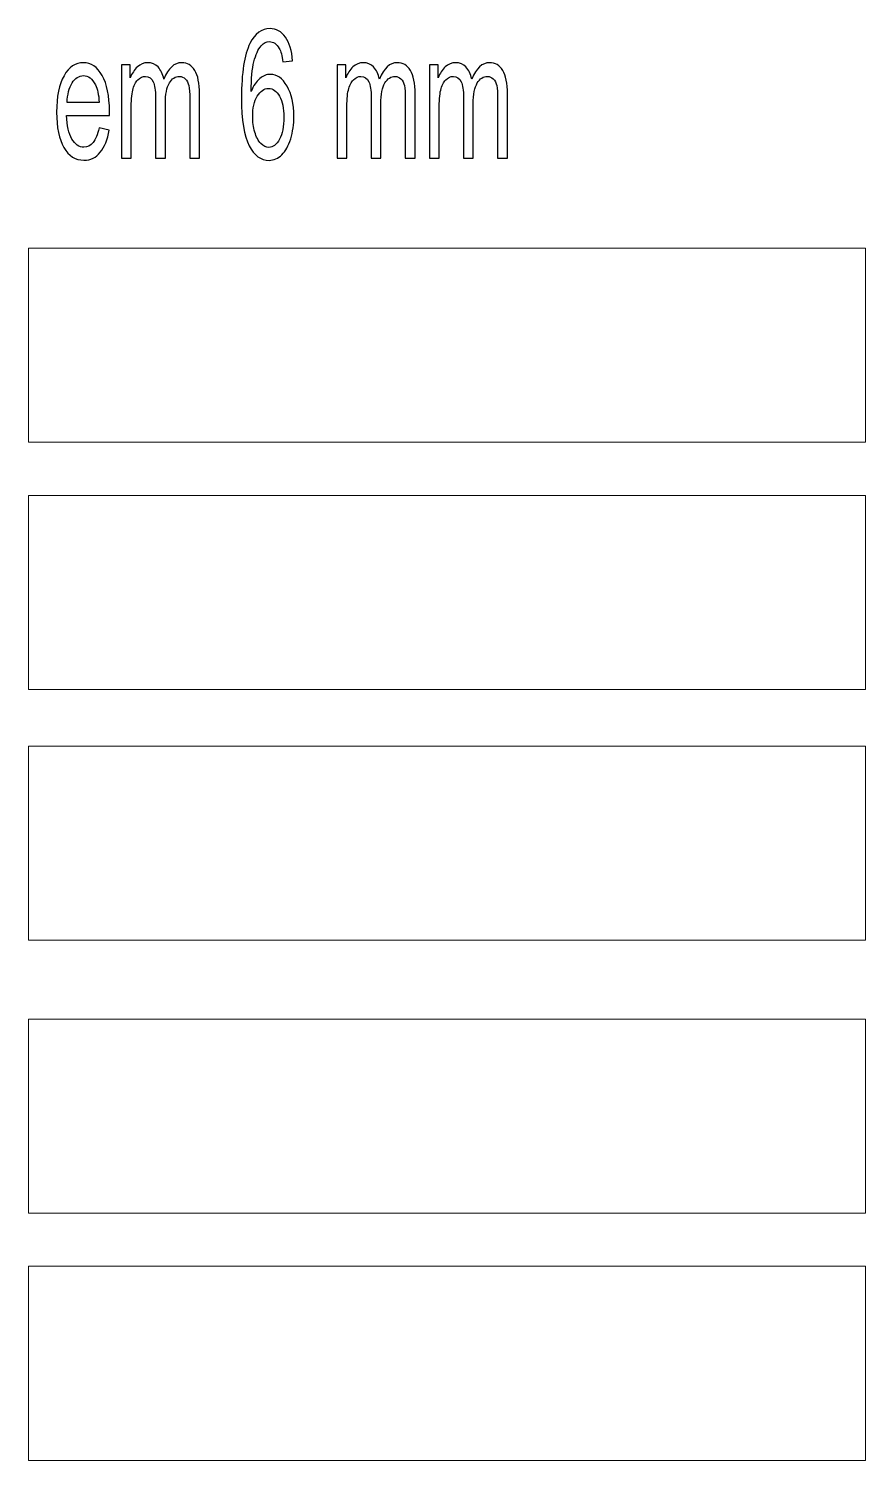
# Model space of a CAD drawing. Header units: millimetres. Extents: x -2444 to 3336, y -980 to 1690.
# Drawn here: x -1240 to -1004.1, y -727 to -323.4 of the extents above; entities that cross this region are included whole.
import ezdxf

# ---------------------------------------------------------------- set-up
doc = ezdxf.new("R2010")
doc.units = ezdxf.units.MM
doc.header["$MEASUREMENT"] = 0
doc.layers.add('Camada 1', color=7, linetype='Continuous')

msp = doc.modelspace()

# ---------------------------------------------------------------- linework, layer by layer
at = {"layer": 'Camada 1', "color": 250, "lineweight": 9}
for points in [[(-1240, -439.9999), (-1004.0684, -439.9999), (-1004.0684, -385.2949), (-1240, -385.2949), (-1240, -439.9999)], [(-1240, -509.705), (-1004.0684, -509.705), (-1004.0684, -455), (-1240, -455), (-1240, -509.705)], [(-1240, -580.3528), (-1004.0684, -580.3528), (-1004.0684, -525.6478), (-1240, -525.6478), (-1240, -580.3528)], [(-1240, -657.3141), (-1004.0684, -657.3141), (-1004.0684, -602.6091), (-1240, -602.6091), (-1240, -657.3141)], [(-1240, -727.0192), (-1004.0684, -727.0192), (-1004.0684, -672.3142), (-1240, -672.3142), (-1240, -727.0192)]]:
    msp.add_lwpolyline(points, close=True, dxfattribs=at)
at = {"layer": 'Camada 1', "color": 250}
for points, knots in [([(-1165.5748, -332.4084), (-1165.5748, -332.4084), (-1168.2941, -332.764), (-1168.2941, -332.764), (-1168.2941, -332.764), (-1168.539, -331.0114), (-1168.888, -329.7329), (-1169.3412, -328.9371), (-1169.3412, -328.9371), (-1170.0862, -327.6586), (-1171.0082, -327.0236), (-1172.1022, -327.0236), (-1172.1022, -327.0236), (-1172.9826, -327.0236), (-1173.764, -327.4216), (-1174.436, -328.2174), (-1174.436, -328.2174), (-1175.3008, -329.2419), (-1175.978, -330.732), (-1176.4833, -332.6962), (-1176.4833, -332.6962), (-1176.9834, -334.6689), (-1177.2439, -337.4714), (-1177.2647, -341.1036), (-1177.2647, -341.1036), (-1176.6031, -339.4695), (-1175.7905, -338.2503), (-1174.832, -337.4629), (-1174.832, -337.4629), (-1173.8734, -336.6671), (-1172.8732, -336.2691), (-1171.8209, -336.2691), (-1171.8209, -336.2691), (-1169.9872, -336.2691), (-1168.4244, -337.3698), (-1167.1325, -339.5626), (-1167.1325, -339.5626), (-1165.8457, -341.7555), (-1165.1998, -344.5833), (-1165.1998, -348.0631), (-1165.1998, -348.0631), (-1165.1998, -350.3491), (-1165.5019, -352.4657), (-1166.1062, -354.43), (-1166.1062, -354.43), (-1166.7157, -356.3942), (-1167.544, -357.8928), (-1168.6067, -358.9342), (-1168.6067, -358.9342), (-1169.6642, -359.9756), (-1170.8676, -360.5005), (-1172.2116, -360.5005), (-1172.2116, -360.5005), (-1174.4985, -360.5005), (-1176.3687, -359.1289), (-1177.8169, -356.3942), (-1177.8169, -356.3942), (-1179.2599, -353.6595), (-1179.984, -349.1468), (-1179.984, -342.8646), (-1179.984, -342.8646), (-1179.984, -335.8373), (-1179.1818, -330.7235), (-1177.5825, -327.5316), (-1177.5825, -327.5316), (-1176.1864, -324.7546), (-1174.3058, -323.3661), (-1171.9355, -323.3661), (-1171.9355, -323.3661), (-1170.1747, -323.3661), (-1168.7265, -324.1704), (-1167.6013, -325.7706), (-1167.6013, -325.7706), (-1166.4761, -327.3708), (-1165.7988, -329.5805), (-1165.5748, -332.4084)], [0, 0, 0, 0, 0.05, 0.05, 0.05, 0.05, 0.1, 0.1, 0.1, 0.1, 0.15, 0.15, 0.15, 0.15, 0.2, 0.2, 0.2, 0.2, 0.25, 0.25, 0.25, 0.25, 0.3, 0.3, 0.3, 0.3, 0.35, 0.35, 0.35, 0.35, 0.4, 0.4, 0.4, 0.4, 0.45, 0.45, 0.45, 0.45, 0.5, 0.5, 0.5, 0.5, 0.55, 0.55, 0.55, 0.55, 0.6, 0.6, 0.6, 0.6, 0.65, 0.65, 0.65, 0.65, 0.7, 0.7, 0.7, 0.7, 0.75, 0.75, 0.75, 0.75, 0.8, 0.8, 0.8, 0.8, 0.85, 0.85, 0.85, 0.85, 0.9, 0.9, 0.9, 0.9, 1, 1, 1, 1]), ([(-1220.1485, -351.3566), (-1220.1485, -351.3566), (-1217.3042, -351.9662), (-1217.3042, -351.9662), (-1217.3042, -351.9662), (-1217.7469, -354.6501), (-1218.5752, -356.7413), (-1219.7838, -358.223), (-1219.7838, -358.223), (-1220.9924, -359.7046), (-1222.5344, -360.4497), (-1224.415, -360.4497), (-1224.415, -360.4497), (-1226.7801, -360.4497), (-1228.6554, -359.2644), (-1230.0412, -356.8937), (-1230.0412, -356.8937), (-1231.4268, -354.5316), (-1232.1197, -351.2042), (-1232.1197, -346.9286), (-1232.1197, -346.9286), (-1232.1197, -342.509), (-1231.4216, -339.0716), (-1230.0203, -336.6332), (-1230.0203, -336.6332), (-1228.619, -334.1864), (-1226.8009, -332.9672), (-1224.5661, -332.9672), (-1224.5661, -332.9672), (-1222.4041, -332.9672), (-1220.6382, -334.161), (-1219.2681, -336.557), (-1219.2681, -336.557), (-1217.898, -338.953), (-1217.2104, -342.3227), (-1217.2104, -346.6661), (-1217.2104, -346.6661), (-1217.2104, -346.9286), (-1217.2156, -347.3265), (-1217.226, -347.8514), (-1217.226, -347.8514), (-1217.226, -347.8514), (-1229.3066, -347.8514), (-1229.3066, -347.8514), (-1229.3066, -347.8514), (-1229.2024, -350.7385), (-1228.7023, -352.9568), (-1227.7959, -354.4892), (-1227.7959, -354.4892), (-1226.8946, -356.0217), (-1225.7642, -356.7921), (-1224.415, -356.7921), (-1224.415, -356.7921), (-1223.4096, -356.7921), (-1222.55, -356.3603), (-1221.8415, -355.4967), (-1221.8415, -355.4967), (-1221.1278, -354.6332), (-1220.5652, -353.2531), (-1220.1485, -351.3566)], [0, 0, 0, 0, 0.0625, 0.0625, 0.0625, 0.0625, 0.125, 0.125, 0.125, 0.125, 0.1875, 0.1875, 0.1875, 0.1875, 0.25, 0.25, 0.25, 0.25, 0.3125, 0.3125, 0.3125, 0.3125, 0.375, 0.375, 0.375, 0.375, 0.4375, 0.4375, 0.4375, 0.4375, 0.5, 0.5, 0.5, 0.5, 0.5625, 0.5625, 0.5625, 0.5625, 0.625, 0.625, 0.625, 0.625, 0.6875, 0.6875, 0.6875, 0.6875, 0.75, 0.75, 0.75, 0.75, 0.8125, 0.8125, 0.8125, 0.8125, 0.875, 0.875, 0.875, 0.875, 1, 1, 1, 1]), ([(-1213.8295, -359.8909), (-1213.8295, -359.8909), (-1213.8295, -333.526), (-1213.8295, -333.526), (-1213.8295, -333.526), (-1213.8295, -333.526), (-1211.3602, -333.526), (-1211.3602, -333.526), (-1211.3602, -333.526), (-1211.3602, -333.526), (-1211.3602, -337.2513), (-1211.3602, -337.2513), (-1211.3602, -337.2513), (-1210.8549, -335.9643), (-1210.1777, -334.9229), (-1209.3338, -334.144), (-1209.3338, -334.144), (-1208.4899, -333.3566), (-1207.5313, -332.9672), (-1206.453, -332.9672), (-1206.453, -332.9672), (-1205.2548, -332.9672), (-1204.2703, -333.3736), (-1203.5045, -334.1779), (-1203.5045, -334.1779), (-1202.7387, -334.9907), (-1202.1969, -336.1167), (-1201.8844, -337.573), (-1201.8844, -337.573), (-1200.5924, -334.4996), (-1198.9202, -332.9672), (-1196.8573, -332.9672), (-1196.8573, -332.9672), (-1195.2424, -332.9672), (-1193.9973, -333.6868), (-1193.1326, -335.1346), (-1193.1326, -335.1346), (-1192.2626, -336.5824), (-1191.825, -338.8091), (-1191.825, -341.8147), (-1191.825, -341.8147), (-1191.825, -341.8147), (-1191.825, -359.8909), (-1191.825, -359.8909), (-1191.825, -359.8909), (-1191.825, -359.8909), (-1194.5755, -359.8909), (-1194.5755, -359.8909), (-1194.5755, -359.8909), (-1194.5755, -359.8909), (-1194.5755, -343.2964), (-1194.5755, -343.2964), (-1194.5755, -343.2964), (-1194.5755, -341.5184), (-1194.6693, -340.2315), (-1194.8464, -339.4441), (-1194.8464, -339.4441), (-1195.0236, -338.6567), (-1195.3465, -338.0302), (-1195.8206, -337.5476), (-1195.8206, -337.5476), (-1196.2894, -337.065), (-1196.8416, -336.8279), (-1197.472, -336.8279), (-1197.472, -336.8279), (-1198.618, -336.8279), (-1199.5661, -337.446), (-1200.3215, -338.6736), (-1200.3215, -338.6736), (-1201.0769, -339.9098), (-1201.4519, -341.8825), (-1201.4519, -344.5918), (-1201.4519, -344.5918), (-1201.4519, -344.5918), (-1201.4519, -359.8909), (-1201.4519, -359.8909), (-1201.4519, -359.8909), (-1201.4519, -359.8909), (-1204.2025, -359.8909), (-1204.2025, -359.8909), (-1204.2025, -359.8909), (-1204.2025, -359.8909), (-1204.2025, -342.7799), (-1204.2025, -342.7799), (-1204.2025, -342.7799), (-1204.2025, -340.7988), (-1204.4266, -339.3086), (-1204.8745, -338.318), (-1204.8745, -338.318), (-1205.3225, -337.3275), (-1206.0571, -336.8279), (-1207.0729, -336.8279), (-1207.0729, -336.8279), (-1207.8439, -336.8279), (-1208.5576, -337.1581), (-1209.2139, -337.8185), (-1209.2139, -337.8185), (-1209.8703, -338.4789), (-1210.3444, -339.4441), (-1210.6413, -340.7226), (-1210.6413, -340.7226), (-1210.933, -341.9925), (-1211.0789, -343.8298), (-1211.0789, -346.2258), (-1211.0789, -346.2258), (-1211.0789, -346.2258), (-1211.0789, -359.8909), (-1211.0789, -359.8909), (-1211.0789, -359.8909), (-1211.0789, -359.8909), (-1213.8295, -359.8909), (-1213.8295, -359.8909)], [0, 0, 0, 0, 0.03448276, 0.03448276, 0.03448276, 0.03448276, 0.06896552, 0.06896552, 0.06896552, 0.06896552, 0.10344828, 0.10344828, 0.10344828, 0.10344828, 0.13793103, 0.13793103, 0.13793103, 0.13793103, 0.17241379, 0.17241379, 0.17241379, 0.17241379, 0.20689655, 0.20689655, 0.20689655, 0.20689655, 0.24137931, 0.24137931, 0.24137931, 0.24137931, 0.27586207, 0.27586207, 0.27586207, 0.27586207, 0.31034483, 0.31034483, 0.31034483, 0.31034483, 0.34482759, 0.34482759, 0.34482759, 0.34482759, 0.37931034, 0.37931034, 0.37931034, 0.37931034, 0.4137931, 0.4137931, 0.4137931, 0.4137931, 0.44827586, 0.44827586, 0.44827586, 0.44827586, 0.48275862, 0.48275862, 0.48275862, 0.48275862, 0.51724138, 0.51724138, 0.51724138, 0.51724138, 0.55172414, 0.55172414, 0.55172414, 0.55172414, 0.5862069, 0.5862069, 0.5862069, 0.5862069, 0.62068966, 0.62068966, 0.62068966, 0.62068966, 0.65517241, 0.65517241, 0.65517241, 0.65517241, 0.68965517, 0.68965517, 0.68965517, 0.68965517, 0.72413793, 0.72413793, 0.72413793, 0.72413793, 0.75862069, 0.75862069, 0.75862069, 0.75862069, 0.79310345, 0.79310345, 0.79310345, 0.79310345, 0.82758621, 0.82758621, 0.82758621, 0.82758621, 0.86206897, 0.86206897, 0.86206897, 0.86206897, 0.89655172, 0.89655172, 0.89655172, 0.89655172, 0.93103448, 0.93103448, 0.93103448, 0.93103448, 1, 1, 1, 1]), ([(-1153.041, -359.8909), (-1153.041, -359.8909), (-1153.041, -333.526), (-1153.041, -333.526), (-1153.041, -333.526), (-1153.041, -333.526), (-1150.5718, -333.526), (-1150.5718, -333.526), (-1150.5718, -333.526), (-1150.5718, -333.526), (-1150.5718, -337.2513), (-1150.5718, -337.2513), (-1150.5718, -337.2513), (-1150.0664, -335.9643), (-1149.3893, -334.9229), (-1148.5453, -334.144), (-1148.5453, -334.144), (-1147.7014, -333.3566), (-1146.7428, -332.9672), (-1145.6645, -332.9672), (-1145.6645, -332.9672), (-1144.4663, -332.9672), (-1143.4818, -333.3736), (-1142.716, -334.1779), (-1142.716, -334.1779), (-1141.9502, -334.9907), (-1141.4085, -336.1167), (-1141.0959, -337.573), (-1141.0959, -337.573), (-1139.8039, -334.4996), (-1138.1318, -332.9672), (-1136.0688, -332.9672), (-1136.0688, -332.9672), (-1134.4539, -332.9672), (-1133.2089, -333.6868), (-1132.3441, -335.1346), (-1132.3441, -335.1346), (-1131.4741, -336.5824), (-1131.0365, -338.8091), (-1131.0365, -341.8147), (-1131.0365, -341.8147), (-1131.0365, -341.8147), (-1131.0365, -359.8909), (-1131.0365, -359.8909), (-1131.0365, -359.8909), (-1131.0365, -359.8909), (-1133.7871, -359.8909), (-1133.7871, -359.8909), (-1133.7871, -359.8909), (-1133.7871, -359.8909), (-1133.7871, -343.2964), (-1133.7871, -343.2964), (-1133.7871, -343.2964), (-1133.7871, -341.5184), (-1133.8808, -340.2315), (-1134.058, -339.4441), (-1134.058, -339.4441), (-1134.2351, -338.6567), (-1134.5581, -338.0302), (-1135.0322, -337.5476), (-1135.0322, -337.5476), (-1135.501, -337.065), (-1136.0532, -336.8279), (-1136.6835, -336.8279), (-1136.6835, -336.8279), (-1137.8296, -336.8279), (-1138.7777, -337.446), (-1139.5331, -338.6736), (-1139.5331, -338.6736), (-1140.2884, -339.9098), (-1140.6635, -341.8825), (-1140.6635, -344.5918), (-1140.6635, -344.5918), (-1140.6635, -344.5918), (-1140.6635, -359.8909), (-1140.6635, -359.8909), (-1140.6635, -359.8909), (-1140.6635, -359.8909), (-1143.4141, -359.8909), (-1143.4141, -359.8909), (-1143.4141, -359.8909), (-1143.4141, -359.8909), (-1143.4141, -342.7799), (-1143.4141, -342.7799), (-1143.4141, -342.7799), (-1143.4141, -340.7988), (-1143.6381, -339.3086), (-1144.0861, -338.318), (-1144.0861, -338.318), (-1144.5341, -337.3275), (-1145.2686, -336.8279), (-1146.2845, -336.8279), (-1146.2845, -336.8279), (-1147.0554, -336.8279), (-1147.7691, -337.1581), (-1148.4255, -337.8185), (-1148.4255, -337.8185), (-1149.0819, -338.4789), (-1149.5559, -339.4441), (-1149.8529, -340.7226), (-1149.8529, -340.7226), (-1150.1446, -341.9925), (-1150.2905, -343.8298), (-1150.2905, -346.2258), (-1150.2905, -346.2258), (-1150.2905, -346.2258), (-1150.2905, -359.8909), (-1150.2905, -359.8909), (-1150.2905, -359.8909), (-1150.2905, -359.8909), (-1153.041, -359.8909), (-1153.041, -359.8909)], [0, 0, 0, 0, 0.03448276, 0.03448276, 0.03448276, 0.03448276, 0.06896552, 0.06896552, 0.06896552, 0.06896552, 0.10344828, 0.10344828, 0.10344828, 0.10344828, 0.13793103, 0.13793103, 0.13793103, 0.13793103, 0.17241379, 0.17241379, 0.17241379, 0.17241379, 0.20689655, 0.20689655, 0.20689655, 0.20689655, 0.24137931, 0.24137931, 0.24137931, 0.24137931, 0.27586207, 0.27586207, 0.27586207, 0.27586207, 0.31034483, 0.31034483, 0.31034483, 0.31034483, 0.34482759, 0.34482759, 0.34482759, 0.34482759, 0.37931034, 0.37931034, 0.37931034, 0.37931034, 0.4137931, 0.4137931, 0.4137931, 0.4137931, 0.44827586, 0.44827586, 0.44827586, 0.44827586, 0.48275862, 0.48275862, 0.48275862, 0.48275862, 0.51724138, 0.51724138, 0.51724138, 0.51724138, 0.55172414, 0.55172414, 0.55172414, 0.55172414, 0.5862069, 0.5862069, 0.5862069, 0.5862069, 0.62068966, 0.62068966, 0.62068966, 0.62068966, 0.65517241, 0.65517241, 0.65517241, 0.65517241, 0.68965517, 0.68965517, 0.68965517, 0.68965517, 0.72413793, 0.72413793, 0.72413793, 0.72413793, 0.75862069, 0.75862069, 0.75862069, 0.75862069, 0.79310345, 0.79310345, 0.79310345, 0.79310345, 0.82758621, 0.82758621, 0.82758621, 0.82758621, 0.86206897, 0.86206897, 0.86206897, 0.86206897, 0.89655172, 0.89655172, 0.89655172, 0.89655172, 0.93103448, 0.93103448, 0.93103448, 0.93103448, 1, 1, 1, 1]), ([(-1127.0044, -359.8909), (-1127.0044, -359.8909), (-1127.0044, -333.526), (-1127.0044, -333.526), (-1127.0044, -333.526), (-1127.0044, -333.526), (-1124.5352, -333.526), (-1124.5352, -333.526), (-1124.5352, -333.526), (-1124.5352, -333.526), (-1124.5352, -337.2513), (-1124.5352, -337.2513), (-1124.5352, -337.2513), (-1124.0299, -335.9643), (-1123.3527, -334.9229), (-1122.5088, -334.144), (-1122.5088, -334.144), (-1121.6648, -333.3566), (-1120.7063, -332.9672), (-1119.628, -332.9672), (-1119.628, -332.9672), (-1118.4298, -332.9672), (-1117.4452, -333.3736), (-1116.6795, -334.1779), (-1116.6795, -334.1779), (-1115.9137, -334.9907), (-1115.3719, -336.1167), (-1115.0593, -337.573), (-1115.0593, -337.573), (-1113.7674, -334.4996), (-1112.0952, -332.9672), (-1110.0322, -332.9672), (-1110.0322, -332.9672), (-1108.4174, -332.9672), (-1107.1723, -333.6868), (-1106.3075, -335.1346), (-1106.3075, -335.1346), (-1105.4376, -336.5824), (-1105, -338.8091), (-1105, -341.8147), (-1105, -341.8147), (-1105, -341.8147), (-1105, -359.8909), (-1105, -359.8909), (-1105, -359.8909), (-1105, -359.8909), (-1107.7505, -359.8909), (-1107.7505, -359.8909), (-1107.7505, -359.8909), (-1107.7505, -359.8909), (-1107.7505, -343.2964), (-1107.7505, -343.2964), (-1107.7505, -343.2964), (-1107.7505, -341.5184), (-1107.8443, -340.2315), (-1108.0214, -339.4441), (-1108.0214, -339.4441), (-1108.1986, -338.6567), (-1108.5215, -338.0302), (-1108.9956, -337.5476), (-1108.9956, -337.5476), (-1109.4644, -337.065), (-1110.0166, -336.8279), (-1110.647, -336.8279), (-1110.647, -336.8279), (-1111.793, -336.8279), (-1112.7411, -337.446), (-1113.4965, -338.6736), (-1113.4965, -338.6736), (-1114.2518, -339.9098), (-1114.6269, -341.8825), (-1114.6269, -344.5918), (-1114.6269, -344.5918), (-1114.6269, -344.5918), (-1114.6269, -359.8909), (-1114.6269, -359.8909), (-1114.6269, -359.8909), (-1114.6269, -359.8909), (-1117.3775, -359.8909), (-1117.3775, -359.8909), (-1117.3775, -359.8909), (-1117.3775, -359.8909), (-1117.3775, -342.7799), (-1117.3775, -342.7799), (-1117.3775, -342.7799), (-1117.3775, -340.7988), (-1117.6015, -339.3086), (-1118.0495, -338.318), (-1118.0495, -338.318), (-1118.4975, -337.3275), (-1119.232, -336.8279), (-1120.2479, -336.8279), (-1120.2479, -336.8279), (-1121.0188, -336.8279), (-1121.7326, -337.1581), (-1122.3889, -337.8185), (-1122.3889, -337.8185), (-1123.0453, -338.4789), (-1123.5194, -339.4441), (-1123.8163, -340.7226), (-1123.8163, -340.7226), (-1124.108, -341.9925), (-1124.2539, -343.8298), (-1124.2539, -346.2258), (-1124.2539, -346.2258), (-1124.2539, -346.2258), (-1124.2539, -359.8909), (-1124.2539, -359.8909), (-1124.2539, -359.8909), (-1124.2539, -359.8909), (-1127.0044, -359.8909), (-1127.0044, -359.8909)], [0, 0, 0, 0, 0.03448276, 0.03448276, 0.03448276, 0.03448276, 0.06896552, 0.06896552, 0.06896552, 0.06896552, 0.10344828, 0.10344828, 0.10344828, 0.10344828, 0.13793103, 0.13793103, 0.13793103, 0.13793103, 0.17241379, 0.17241379, 0.17241379, 0.17241379, 0.20689655, 0.20689655, 0.20689655, 0.20689655, 0.24137931, 0.24137931, 0.24137931, 0.24137931, 0.27586207, 0.27586207, 0.27586207, 0.27586207, 0.31034483, 0.31034483, 0.31034483, 0.31034483, 0.34482759, 0.34482759, 0.34482759, 0.34482759, 0.37931034, 0.37931034, 0.37931034, 0.37931034, 0.4137931, 0.4137931, 0.4137931, 0.4137931, 0.44827586, 0.44827586, 0.44827586, 0.44827586, 0.48275862, 0.48275862, 0.48275862, 0.48275862, 0.51724138, 0.51724138, 0.51724138, 0.51724138, 0.55172414, 0.55172414, 0.55172414, 0.55172414, 0.5862069, 0.5862069, 0.5862069, 0.5862069, 0.62068966, 0.62068966, 0.62068966, 0.62068966, 0.65517241, 0.65517241, 0.65517241, 0.65517241, 0.68965517, 0.68965517, 0.68965517, 0.68965517, 0.72413793, 0.72413793, 0.72413793, 0.72413793, 0.75862069, 0.75862069, 0.75862069, 0.75862069, 0.79310345, 0.79310345, 0.79310345, 0.79310345, 0.82758621, 0.82758621, 0.82758621, 0.82758621, 0.86206897, 0.86206897, 0.86206897, 0.86206897, 0.89655172, 0.89655172, 0.89655172, 0.89655172, 0.93103448, 0.93103448, 0.93103448, 0.93103448, 1, 1, 1, 1]), ([(-1229.1503, -344.1939), (-1229.1503, -344.1939), (-1220.1172, -344.1939), (-1220.1172, -344.1939), (-1220.1172, -344.1939), (-1220.237, -341.9756), (-1220.5861, -340.3162), (-1221.1539, -339.207), (-1221.1539, -339.207), (-1222.0239, -337.4883), (-1223.1595, -336.6247), (-1224.5504, -336.6247), (-1224.5504, -336.6247), (-1225.8111, -336.6247), (-1226.8686, -337.3105), (-1227.7282, -338.6821), (-1227.7282, -338.6821), (-1228.5825, -340.0537), (-1229.0566, -341.8909), (-1229.1503, -344.1939)], [0, 0, 0, 0, 0.16666667, 0.16666667, 0.16666667, 0.16666667, 0.33333333, 0.33333333, 0.33333333, 0.33333333, 0.5, 0.5, 0.5, 0.5, 0.66666667, 0.66666667, 0.66666667, 0.66666667, 1, 1, 1, 1]), ([(-1176.8272, -348.1054), (-1176.8272, -349.6463), (-1176.624, -351.1195), (-1176.2228, -352.525), (-1176.2228, -352.525), (-1175.8217, -353.9304), (-1175.2591, -354.9972), (-1174.5454, -355.7338), (-1174.5454, -355.7338), (-1173.8265, -356.4704), (-1173.066, -356.8429), (-1172.2585, -356.8429), (-1172.2585, -356.8429), (-1171.0864, -356.8429), (-1170.0862, -356.0809), (-1169.2579, -354.557), (-1169.2579, -354.557), (-1168.4296, -353.033), (-1168.0128, -350.9671), (-1168.0128, -348.3509), (-1168.0128, -348.3509), (-1168.0128, -345.8364), (-1168.4244, -343.8552), (-1169.2422, -342.4074), (-1169.2422, -342.4074), (-1170.0601, -340.9596), (-1171.102, -340.2315), (-1172.3679, -340.2315), (-1172.3679, -340.2315), (-1173.6077, -340.2315), (-1174.6652, -340.9596), (-1175.53, -342.4074), (-1175.53, -342.4074), (-1176.3947, -343.8552), (-1176.8272, -345.7517), (-1176.8272, -348.1054)], [0, 0, 0, 0, 0.1, 0.1, 0.1, 0.1, 0.2, 0.2, 0.2, 0.2, 0.3, 0.3, 0.3, 0.3, 0.4, 0.4, 0.4, 0.4, 0.5, 0.5, 0.5, 0.5, 0.6, 0.6, 0.6, 0.6, 0.7, 0.7, 0.7, 0.7, 0.8, 0.8, 0.8, 0.8, 1, 1, 1, 1])]:
    msp.add_open_spline(points, degree=3, knots=knots, dxfattribs=at)

doc.saveas('drawing.dxf')
